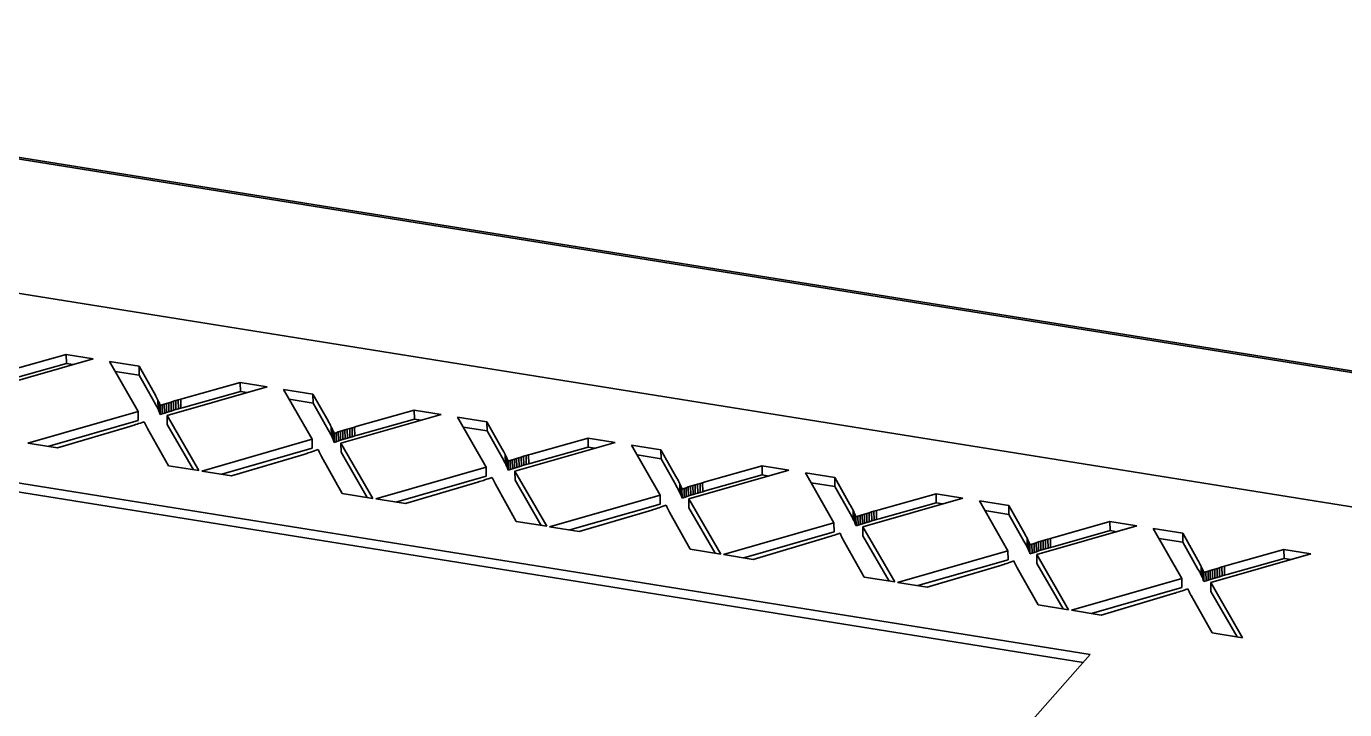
# Model space of a CAD drawing. Extents: x -1051 to 2563, y -231 to 775.
# Drawn here: x -214.69 to -208.12, y 562.49 to 565.9 of the extents above; entities that cross this region are included whole.
import ezdxf

# ---------------------------------------------------------------- set-up
doc = ezdxf.new("R2010")
doc.units = 0

msp = doc.modelspace()

# ---------------------------------------------------------------- linework, layer by layer
at = {"color": 7, "lineweight": 35, "ltscale": 0.353467}
for p, q in [((-218.8079, 565.8987), (-204.8472, 563.662)), ((-218.8077, 565.8898), (-204.8471, 563.653))]:
    msp.add_line(p, q, dxfattribs=at)
at = {"color": 7, "lineweight": 35, "ltscale": 0.282774}
msp.add_line((-217.9652, 565.0844), (-206.7967, 563.2949), dxfattribs=at)
at = {"color": 7, "lineweight": 35, "ltscale": 0.012982}
for p, q in [((-214.3592, 564.2397), (-214.8584, 564.0969)), ((-213.4919, 564.1008), (-213.9911, 563.9579)), ((-212.6247, 563.9619), (-213.1239, 563.819)), ((-211.7575, 563.8229), (-212.2567, 563.6801)), ((-210.8903, 563.684), (-211.3895, 563.5411)), ((-210.023, 563.545), (-210.5223, 563.4021)), ((-209.1558, 563.4061), (-209.6551, 563.2632)), ((-208.2886, 563.2672), (-208.7878, 563.1243))]:
    msp.add_line(p, q, dxfattribs=at)
at = {"color": 7, "lineweight": 35, "ltscale": 0.007383}
for p, q in [((-214.7774, 564.1813), (-214.4931, 564.2612)), ((-213.9102, 564.0424), (-213.6259, 564.1223)), ((-213.9095, 563.9974), (-213.6252, 564.0774)), ((-213.0429, 563.9034), (-212.7587, 563.9833)), ((-213.0422, 563.8585), (-212.758, 563.9385)), ((-210.4413, 563.4866), (-210.157, 563.5665)), ((-208.7061, 563.1638), (-208.4218, 563.2437))]:
    msp.add_line(p, q, dxfattribs=at)
at = {"color": 7, "lineweight": 35, "ltscale": 0.003391}
for p, q in [((-214.4931, 564.2612), (-214.3592, 564.2397)), ((-213.6259, 564.1223), (-213.4919, 564.1008)), ((-208.4225, 563.2886), (-208.2886, 563.2672))]:
    msp.add_line(p, q, dxfattribs=at)
at = {"color": 7, "lineweight": 35, "ltscale": 0.001123}
for p, q in [((-214.4931, 564.2612), (-214.4924, 564.2163)), ((-213.6259, 564.1223), (-213.6252, 564.0774)), ((-213.9353, 564.0353), (-213.9346, 563.9904)), ((-213.9229, 564.0388), (-213.9222, 563.9939)), ((-213.2634, 564.0642), (-213.2627, 564.0193)), ((-214.1348, 563.9774), (-214.1341, 563.9325)), ((-214.0334, 564.0273), (-214.0327, 563.9824)), ((-214.0309, 564.0216), (-214.0302, 563.9767)), ((-214.0254, 564.007), (-214.0247, 563.962)), ((-214.0151, 564.0105), (-214.0144, 563.9656)), ((-214.0045, 564.014), (-214.0038, 563.9691)), ((-213.9936, 564.0176), (-213.9929, 563.9727)), ((-213.9475, 564.0317), (-213.9468, 563.9868)), ((-213.169, 563.8944), (-213.1683, 563.8495)), ((-213.1597, 563.8725), (-213.159, 563.8276)), ((-213.1582, 563.868), (-213.1575, 563.8231)), ((-213.1153, 563.8821), (-213.1146, 563.8372)), ((-213.1039, 563.8857), (-213.1032, 563.8408)), ((-213.0922, 563.8892), (-213.0915, 563.8443)), ((-213.0803, 563.8928), (-213.0796, 563.8478)), ((-213.1239, 563.819), (-213.1232, 563.774)), ((-211.5289, 563.7863), (-211.5282, 563.7414)), ((-212.3049, 563.762), (-212.3042, 563.717)), ((-212.3018, 563.7555), (-212.3011, 563.7106)), ((-212.2989, 563.7494), (-212.2982, 563.7045)), ((-212.2943, 563.7384), (-212.2936, 563.6935)), ((-212.291, 563.7291), (-212.2903, 563.6841)), ((-212.2806, 563.7326), (-212.2799, 563.6877)), ((-212.2567, 563.6801), (-212.256, 563.6351)), ((-211.0242, 563.7054), (-211.0235, 563.6605)), ((-211.4292, 563.6047), (-211.4285, 563.5598)), ((-211.4271, 563.5995), (-211.4264, 563.5546)), ((-211.4252, 563.5946), (-211.4245, 563.5497)), ((-211.4028, 563.5972), (-211.4021, 563.5522)), ((-211.392, 563.6007), (-211.3912, 563.5558)), ((-211.3808, 563.6042), (-211.3801, 563.5593)), ((-211.3694, 563.6078), (-211.3687, 563.5629)), ((-211.3578, 563.6113), (-211.3571, 563.5664)), ((-211.3458, 563.6149), (-211.3451, 563.5699)), ((-211.3336, 563.6184), (-211.3329, 563.5735)), ((-211.3212, 563.6219), (-211.3205, 563.577)), ((-211.5332, 563.5605), (-211.5325, 563.5156)), ((-210.157, 563.5665), (-210.1563, 563.5216)), ((-210.5705, 563.4841), (-210.5698, 563.4391)), ((-210.5645, 563.4715), (-210.5638, 563.4266)), ((-210.562, 563.4658), (-210.5613, 563.4209)), ((-210.5565, 563.4512), (-210.5558, 563.4062)), ((-210.5462, 563.4547), (-210.5455, 563.4098)), ((-210.5356, 563.4583), (-210.5349, 563.4133)), ((-210.4664, 563.4795), (-210.4657, 563.4346)), ((-210.454, 563.483), (-210.4533, 563.4381)), ((-209.7945, 563.5084), (-209.7938, 563.4635)), ((-210.666, 563.4216), (-210.6653, 563.3767)), ((-209.7001, 563.3386), (-209.6994, 563.2937)), ((-209.6908, 563.3167), (-209.6901, 563.2718)), ((-209.6575, 563.3228), (-209.6568, 563.2779)), ((-209.6464, 563.3264), (-209.6457, 563.2814)), ((-209.635, 563.3299), (-209.6343, 563.285)), ((-209.6233, 563.3334), (-209.6226, 563.2885)), ((-209.6114, 563.337), (-209.6107, 563.2921)), ((-209.6551, 563.2632), (-209.6543, 563.2183)), ((-208.836, 563.2062), (-208.8353, 563.1613)), ((-208.83, 563.1936), (-208.8293, 563.1487)), ((-208.8254, 563.1826), (-208.8247, 563.1377)), ((-208.8236, 563.1777), (-208.8229, 563.1328)), ((-208.8221, 563.1733), (-208.8214, 563.1284)), ((-208.7878, 563.1243), (-208.7871, 563.0793))]:
    msp.add_line(p, q, dxfattribs=at)
at = {"color": 7, "lineweight": 35, "ltscale": 0.007382}
for p, q in [((-214.7767, 564.1364), (-214.4924, 564.2163)), ((-212.1757, 563.7645), (-211.8914, 563.8444)), ((-212.175, 563.7195), (-211.8907, 563.7995)), ((-211.3085, 563.6255), (-211.0242, 563.7054)), ((-211.3078, 563.5806), (-211.0235, 563.6605)), ((-210.4406, 563.4417), (-210.1563, 563.5216)), ((-209.574, 563.3476), (-209.2898, 563.4276)), ((-209.5733, 563.3027), (-209.2891, 563.3827)), ((-208.7068, 563.2087), (-208.4225, 563.2886))]:
    msp.add_line(p, q, dxfattribs=at)
at = {"color": 7, "lineweight": 35, "ltscale": 0.000834359}
for p, q in [((-214.4924, 564.2163), (-214.4594, 564.2111)), ((-213.6252, 564.0774), (-213.5922, 564.0721)), ((-211.0235, 563.6605), (-210.9906, 563.6553)), ((-210.1563, 563.5216), (-210.1233, 563.5164))]:
    msp.add_line(p, q, dxfattribs=at)
at = {"color": 7, "lineweight": 35, "ltscale": 0.007176}
for p, q in [((-214.1348, 563.9774), (-214.2773, 564.2266)), ((-210.666, 563.4216), (-210.8084, 563.6708))]:
    msp.add_line(p, q, dxfattribs=at)
at = {"color": 7, "lineweight": 35, "ltscale": 0.003713}
for p, q in [((-214.2773, 564.2266), (-214.1306, 564.2031)), ((-213.41, 564.0877), (-213.2634, 564.0642)), ((-212.5428, 563.9487), (-212.3961, 563.9252)), ((-211.6756, 563.8098), (-211.5289, 563.7863)), ((-210.8084, 563.6708), (-210.6617, 563.6473)), ((-209.9411, 563.5319), (-209.7945, 563.5084)), ((-209.0739, 563.3929), (-208.9273, 563.3694))]:
    msp.add_line(p, q, dxfattribs=at)
at = {"color": 7, "lineweight": 35, "ltscale": 0.003018}
for p, q in [((-214.2491, 564.1774), (-214.1299, 564.1583)), ((-213.3819, 564.0384), (-213.2627, 564.0193)), ((-212.5146, 563.8995), (-212.3954, 563.8804)), ((-211.6474, 563.7605), (-211.5282, 563.7414)), ((-210.7802, 563.6216), (-210.661, 563.6025)), ((-209.913, 563.4826), (-209.7938, 563.4635)), ((-209.0458, 563.3437), (-208.9266, 563.3246))]:
    msp.add_line(p, q, dxfattribs=at)
at = {"color": 7, "lineweight": 35, "ltscale": 0.003825}
for p, q in [((-214.1306, 564.2031), (-214.0555, 564.0698)), ((-213.2634, 564.0642), (-213.1882, 563.9309)), ((-213.2627, 564.0193), (-213.1875, 563.886)), ((-212.3961, 563.9252), (-212.321, 563.7919)), ((-212.3954, 563.8804), (-212.3203, 563.7471)), ((-211.5282, 563.7414), (-211.4531, 563.6081)), ((-210.6617, 563.6473), (-210.5866, 563.514)), ((-209.7945, 563.5084), (-209.7194, 563.3751)), ((-209.7938, 563.4635), (-209.7187, 563.3302)), ((-208.9273, 563.3694), (-208.8521, 563.2361)), ((-208.9266, 563.3246), (-208.8514, 563.1913))]:
    msp.add_line(p, q, dxfattribs=at)
at = {"color": 7, "lineweight": 35, "ltscale": 0.001122}
for p, q in [((-214.1306, 564.2031), (-214.1299, 564.1583)), ((-214.0362, 564.0333), (-214.0355, 563.9885)), ((-214.0287, 564.0163), (-214.028, 563.9714)), ((-214.0269, 564.0114), (-214.0262, 563.9666)), ((-213.9825, 564.0211), (-213.9818, 563.9762)), ((-213.9711, 564.0246), (-213.9704, 563.9797)), ((-213.9594, 564.0281), (-213.9587, 563.9833)), ((-212.7587, 563.9833), (-212.758, 563.9385)), ((-213.9911, 563.9579), (-213.9904, 563.913)), ((-212.3961, 563.9252), (-212.3954, 563.8804)), ((-213.2676, 563.8384), (-213.2669, 563.7936)), ((-213.1721, 563.9009), (-213.1714, 563.856)), ((-213.1661, 563.8883), (-213.1654, 563.8434)), ((-213.1637, 563.8826), (-213.1629, 563.8378)), ((-213.1615, 563.8773), (-213.1608, 563.8325)), ((-213.1479, 563.8715), (-213.1472, 563.8267)), ((-213.1373, 563.8751), (-213.1366, 563.8302)), ((-213.1264, 563.8786), (-213.1257, 563.8337)), ((-213.0681, 563.8963), (-213.0674, 563.8514)), ((-213.0556, 563.8998), (-213.0549, 563.855)), ((-211.8914, 563.8444), (-211.8907, 563.7995)), ((-212.2964, 563.7437), (-212.2957, 563.6988)), ((-212.2925, 563.7335), (-212.2917, 563.6887)), ((-212.2701, 563.7361), (-212.2693, 563.6912)), ((-212.2592, 563.7396), (-212.2585, 563.6948)), ((-212.248, 563.7432), (-212.2473, 563.6983)), ((-212.2366, 563.7467), (-212.2359, 563.7018)), ((-212.225, 563.7502), (-212.2243, 563.7054)), ((-212.2131, 563.7538), (-212.2124, 563.7089)), ((-212.2009, 563.7573), (-212.2002, 563.7125)), ((-212.1884, 563.7609), (-212.1877, 563.716)), ((-212.4004, 563.6995), (-212.3997, 563.6546)), ((-210.6617, 563.6473), (-210.661, 563.6025)), ((-211.4345, 563.6165), (-211.4338, 563.5717)), ((-211.4317, 563.6104), (-211.431, 563.5656)), ((-211.4238, 563.5901), (-211.4231, 563.5452)), ((-211.4134, 563.5936), (-211.4127, 563.5488)), ((-211.3895, 563.5411), (-211.3888, 563.4962)), ((-210.5673, 563.4775), (-210.5666, 563.4327)), ((-210.5598, 563.4605), (-210.5591, 563.4156)), ((-210.558, 563.4556), (-210.5573, 563.4108)), ((-210.5247, 563.4617), (-210.524, 563.4169)), ((-210.5136, 563.4653), (-210.5129, 563.4204)), ((-210.5022, 563.4688), (-210.5015, 563.424)), ((-210.4905, 563.4724), (-210.4898, 563.4275)), ((-210.4786, 563.4759), (-210.4779, 563.431)), ((-210.5223, 563.4021), (-210.5216, 563.3572)), ((-209.2898, 563.4276), (-209.2891, 563.3827)), ((-209.7033, 563.3451), (-209.7026, 563.3002)), ((-209.6973, 563.3325), (-209.6965, 563.2877)), ((-209.6948, 563.3268), (-209.6941, 563.282)), ((-209.6926, 563.3215), (-209.6919, 563.2767)), ((-209.6893, 563.3122), (-209.6886, 563.2673)), ((-209.679, 563.3157), (-209.6783, 563.2709)), ((-209.6684, 563.3193), (-209.6677, 563.2744)), ((-209.5992, 563.3405), (-209.5985, 563.2957)), ((-209.5868, 563.3441), (-209.5861, 563.2992)), ((-208.9273, 563.3694), (-208.9266, 563.3246)), ((-209.7987, 563.2827), (-209.798, 563.2378)), ((-208.4225, 563.2886), (-208.4218, 563.2437)), ((-208.8329, 563.1996), (-208.8322, 563.1548)), ((-208.8275, 563.1879), (-208.8268, 563.143)), ((-208.8011, 563.1803), (-208.8004, 563.1354)), ((-208.7903, 563.1838), (-208.7896, 563.139)), ((-208.7791, 563.1874), (-208.7784, 563.1425)), ((-208.7678, 563.1909), (-208.7671, 563.1461)), ((-208.7561, 563.1945), (-208.7554, 563.1496)), ((-208.7442, 563.198), (-208.7435, 563.1531)), ((-208.732, 563.2015), (-208.7313, 563.1567)), ((-208.7195, 563.2051), (-208.7188, 563.1602)), ((-208.9315, 563.1437), (-208.9308, 563.0988)), ((-208.8118, 563.1768), (-208.8111, 563.1319))]:
    msp.add_line(p, q, dxfattribs=at)
at = {"color": 7, "lineweight": 35, "ltscale": 0.003827}
for p, q in [((-214.1299, 564.1583), (-214.0548, 564.0249)), ((-211.5289, 563.7863), (-211.4538, 563.653)), ((-210.661, 563.6025), (-210.5859, 563.4691))]:
    msp.add_line(p, q, dxfattribs=at)
at = {"color": 7, "lineweight": 35, "ltscale": 0.000232611}
for p, q in [((-214.0555, 564.0698), (-214.0509, 564.0617)), ((-209.7194, 563.3751), (-209.7148, 563.367)), ((-209.7187, 563.3302), (-209.7141, 563.3221)), ((-208.8521, 563.2361), (-208.8476, 563.228)), ((-208.8514, 563.1913), (-208.8469, 563.1832))]:
    msp.add_line(p, q, dxfattribs=at)
at = {"color": 7, "lineweight": 35, "ltscale": 0.000218836}
for p, q in [((-214.0509, 564.0617), (-214.0468, 564.054)), ((-209.7148, 563.367), (-209.7106, 563.3593)), ((-209.7141, 563.3221), (-209.7099, 563.3144)), ((-208.8476, 563.228), (-208.8434, 563.2203))]:
    msp.add_line(p, q, dxfattribs=at)
at = {"color": 7, "lineweight": 35, "ltscale": 0.000205814}
msp.add_line((-214.0468, 564.054), (-214.0429, 564.0468), dxfattribs=at)
at = {"color": 7, "lineweight": 35, "ltscale": 0.000193463}
for p, q in [((-214.0429, 564.0468), (-214.0394, 564.0399)), ((-214.0422, 564.0018), (-214.0387, 563.9949)), ((-213.1757, 563.9078), (-213.1721, 563.9009)), ((-213.175, 563.8629), (-213.1714, 563.856)), ((-212.3084, 563.7689), (-212.3049, 563.762)), ((-212.3077, 563.7239), (-212.3042, 563.717)), ((-211.4412, 563.6299), (-211.4377, 563.623)), ((-211.4405, 563.585), (-211.437, 563.5781)), ((-209.7061, 563.3071), (-209.7026, 563.3002))]:
    msp.add_line(p, q, dxfattribs=at)
at = {"color": 7, "lineweight": 35, "ltscale": 0.000181528}
for p, q in [((-214.0394, 564.0399), (-214.0362, 564.0333)), ((-213.1714, 563.856), (-213.1683, 563.8495)), ((-209.7026, 563.3002), (-209.6994, 563.2937))]:
    msp.add_line(p, q, dxfattribs=at)
at = {"color": 7, "lineweight": 35, "ltscale": 0.000317383}
for p, q in [((-213.9475, 564.0317), (-213.9353, 564.0353)), ((-213.9468, 563.9868), (-213.9346, 563.9904)), ((-212.2131, 563.7538), (-212.2009, 563.7573)), ((-212.2124, 563.7089), (-212.2002, 563.7125)), ((-211.3458, 563.6149), (-211.3336, 563.6184)), ((-208.7435, 563.1531), (-208.7313, 563.1567))]:
    msp.add_line(p, q, dxfattribs=at)
at = {"color": 7, "lineweight": 35, "ltscale": 0.000323616}
for p, q in [((-213.9353, 564.0353), (-213.9229, 564.0388)), ((-213.9346, 563.9904), (-213.9222, 563.9939)), ((-213.0674, 563.8514), (-213.0549, 563.855)), ((-212.2009, 563.7573), (-212.1884, 563.7609)), ((-212.2002, 563.7125), (-212.1877, 563.716)), ((-211.3336, 563.6184), (-211.3212, 563.6219)), ((-211.3329, 563.5735), (-211.3205, 563.577)), ((-210.4664, 563.4795), (-210.454, 563.483)), ((-210.4657, 563.4346), (-210.4533, 563.4381)), ((-209.5992, 563.3405), (-209.5868, 563.3441)), ((-209.5985, 563.2957), (-209.5861, 563.2992)), ((-208.732, 563.2015), (-208.7195, 563.2051))]:
    msp.add_line(p, q, dxfattribs=at)
at = {"color": 7, "lineweight": 35, "ltscale": 0.000329858}
for p, q in [((-213.9229, 564.0388), (-213.9102, 564.0424)), ((-213.9222, 563.9939), (-213.9095, 563.9974)), ((-213.0556, 563.8998), (-213.0429, 563.9034)), ((-212.1877, 563.716), (-212.175, 563.7195)), ((-211.3212, 563.6219), (-211.3085, 563.6255)), ((-210.454, 563.483), (-210.4413, 563.4866))]:
    msp.add_line(p, q, dxfattribs=at)
at = {"color": 7, "lineweight": 35, "ltscale": 0.007177}
for p, q in [((-213.2676, 563.8384), (-213.41, 564.0877)), ((-212.4004, 563.6995), (-212.5428, 563.9487)), ((-211.5332, 563.5605), (-211.6756, 563.8098)), ((-209.7987, 563.2827), (-209.9411, 563.5319)), ((-208.9315, 563.1437), (-209.0739, 563.3929))]:
    msp.add_line(p, q, dxfattribs=at)
at = {"color": 7, "lineweight": 35, "ltscale": 0.014319}
for p, q in [((-214.6853, 563.8192), (-214.1348, 563.9774)), ((-212.0836, 563.4023), (-211.5332, 563.5605)), ((-211.2164, 563.2634), (-210.666, 563.4216)), ((-210.3492, 563.1244), (-209.7987, 563.2827))]:
    msp.add_line(p, q, dxfattribs=at)
at = {"color": 7, "lineweight": 35, "ltscale": 0.000231094}
for p, q in [((-214.0548, 564.0249), (-214.0502, 564.0168)), ((-210.5859, 563.4691), (-210.5813, 563.4611))]:
    msp.add_line(p, q, dxfattribs=at)
at = {"color": 7, "lineweight": 35, "ltscale": 0.000219018}
for p, q in [((-214.0502, 564.0168), (-214.046, 564.0092)), ((-213.1837, 563.9228), (-213.1795, 563.9151)), ((-213.183, 563.8779), (-213.1788, 563.8702)), ((-211.4486, 563.6), (-211.4444, 563.5923)), ((-210.582, 563.5059), (-210.5779, 563.4982)), ((-210.5813, 563.4611), (-210.5771, 563.4534))]:
    msp.add_line(p, q, dxfattribs=at)
at = {"color": 7, "lineweight": 35, "ltscale": 0.000206983}
for p, q in [((-214.046, 564.0092), (-214.0422, 564.0018)), ((-213.1795, 563.9151), (-213.1757, 563.9078)), ((-208.8434, 563.2203), (-208.8396, 563.213))]:
    msp.add_line(p, q, dxfattribs=at)
at = {"color": 7, "lineweight": 35, "ltscale": 0.000180157}
for p, q in [((-214.0387, 563.9949), (-214.0355, 563.9885)), ((-213.1721, 563.9009), (-213.169, 563.8944)), ((-212.3049, 563.762), (-212.3018, 563.7555)), ((-212.3042, 563.717), (-212.3011, 563.7106)), ((-211.4377, 563.623), (-211.4345, 563.6165)), ((-211.437, 563.5781), (-211.4338, 563.5717)), ((-210.5698, 563.4391), (-210.5666, 563.4327)), ((-209.7033, 563.3451), (-209.7001, 563.3386)), ((-208.8353, 563.1613), (-208.8322, 563.1548))]:
    msp.add_line(p, q, dxfattribs=at)
at = {"color": 7, "lineweight": 35, "ltscale": 0.000166896}
for p, q in [((-214.0362, 564.0333), (-214.0334, 564.0273)), ((-213.1683, 563.8495), (-213.1654, 563.8434)), ((-210.5673, 563.4775), (-210.5645, 563.4715)), ((-209.6994, 563.2937), (-209.6965, 563.2877)), ((-208.8329, 563.1996), (-208.83, 563.1936))]:
    msp.add_line(p, q, dxfattribs=at)
at = {"color": 7, "lineweight": 35, "ltscale": 0.000168278}
for p, q in [((-214.0355, 563.9885), (-214.0327, 563.9824)), ((-213.169, 563.8944), (-213.1661, 563.8883)), ((-212.3018, 563.7555), (-212.2989, 563.7494)), ((-212.3011, 563.7106), (-212.2982, 563.7045)), ((-211.4345, 563.6165), (-211.4317, 563.6104)), ((-211.4338, 563.5717), (-211.431, 563.5656)), ((-209.7001, 563.3386), (-209.6973, 563.3325))]:
    msp.add_line(p, q, dxfattribs=at)
at = {"color": 7, "lineweight": 35, "ltscale": 0.000154779}
msp.add_line((-214.0334, 564.0273), (-214.0309, 564.0216), dxfattribs=at)
at = {"color": 7, "lineweight": 35, "ltscale": 0.000154932}
for p, q in [((-214.0327, 563.9824), (-214.0302, 563.9767)), ((-213.1661, 563.8883), (-213.1637, 563.8826)), ((-213.1654, 563.8434), (-213.1629, 563.8378)), ((-209.6973, 563.3325), (-209.6948, 563.3268)), ((-209.6965, 563.2877), (-209.6941, 563.282)), ((-208.8293, 563.1487), (-208.8268, 563.143))]:
    msp.add_line(p, q, dxfattribs=at)
at = {"color": 7, "lineweight": 35, "ltscale": 0.000143378}
for p, q in [((-214.0309, 564.0216), (-214.0287, 564.0163)), ((-209.6941, 563.282), (-209.6919, 563.2767)), ((-208.8268, 563.143), (-208.8247, 563.1377))]:
    msp.add_line(p, q, dxfattribs=at)
at = {"color": 7, "lineweight": 35, "ltscale": 0.000141821}
for p, q in [((-214.0302, 563.9767), (-214.028, 563.9714)), ((-212.2964, 563.7437), (-212.2943, 563.7384)), ((-210.5613, 563.4209), (-210.5591, 563.4156))]:
    msp.add_line(p, q, dxfattribs=at)
at = {"color": 7, "lineweight": 35, "ltscale": 0.000130105}
for p, q in [((-214.0287, 564.0163), (-214.0269, 564.0114)), ((-209.6919, 563.2767), (-209.6901, 563.2718)), ((-208.8254, 563.1826), (-208.8236, 563.1777)), ((-208.8247, 563.1377), (-208.8229, 563.1328))]:
    msp.add_line(p, q, dxfattribs=at)
at = {"color": 7, "lineweight": 35, "ltscale": 0.000130238}
for p, q in [((-214.028, 563.9714), (-214.0262, 563.9666)), ((-213.1608, 563.8325), (-213.159, 563.8276)), ((-212.2943, 563.7384), (-212.2925, 563.7335)), ((-210.5598, 563.4605), (-210.558, 563.4556)), ((-210.5591, 563.4156), (-210.5573, 563.4108))]:
    msp.add_line(p, q, dxfattribs=at)
at = {"color": 7, "lineweight": 35, "ltscale": 0.000117374}
for p, q in [((-214.0269, 564.0114), (-214.0254, 564.007)), ((-213.1597, 563.8725), (-213.1582, 563.868)), ((-213.159, 563.8276), (-213.1575, 563.8231)), ((-212.2925, 563.7335), (-212.291, 563.7291)), ((-208.8236, 563.1777), (-208.8221, 563.1733)), ((-208.8229, 563.1328), (-208.8214, 563.1284))]:
    msp.add_line(p, q, dxfattribs=at)
at = {"color": 7, "lineweight": 35, "ltscale": 0.000273359}
for p, q in [((-214.0254, 564.007), (-214.0151, 564.0105)), ((-213.1575, 563.8231), (-213.1472, 563.8267)), ((-212.291, 563.7291), (-212.2806, 563.7326)), ((-212.2903, 563.6841), (-212.2799, 563.6877)), ((-211.4238, 563.5901), (-211.4134, 563.5936)), ((-211.4231, 563.5452), (-211.4127, 563.5488)), ((-210.5565, 563.4512), (-210.5462, 563.4547)), ((-210.5558, 563.4062), (-210.5455, 563.4098)), ((-209.6893, 563.3122), (-209.679, 563.3157)), ((-209.6886, 563.2673), (-209.6783, 563.2709))]:
    msp.add_line(p, q, dxfattribs=at)
at = {"color": 7, "lineweight": 35, "ltscale": 0.000279503}
for p, q in [((-214.0151, 564.0105), (-214.0045, 564.014)), ((-214.0144, 563.9656), (-214.0038, 563.9691)), ((-213.1479, 563.8715), (-213.1373, 563.8751)), ((-212.2799, 563.6877), (-212.2693, 563.6912)), ((-211.4134, 563.5936), (-211.4028, 563.5972)), ((-210.5462, 563.4547), (-210.5356, 563.4583))]:
    msp.add_line(p, q, dxfattribs=at)
at = {"color": 7, "lineweight": 35, "ltscale": 0.000285661}
for p, q in [((-214.0045, 564.014), (-213.9936, 564.0176)), ((-214.0038, 563.9691), (-213.9929, 563.9727)), ((-213.1373, 563.8751), (-213.1264, 563.8786)), ((-213.1366, 563.8302), (-213.1257, 563.8337)), ((-212.2693, 563.6912), (-212.2585, 563.6948)), ((-211.4028, 563.5972), (-211.392, 563.6007)), ((-210.5349, 563.4133), (-210.524, 563.4169)), ((-209.6684, 563.3193), (-209.6575, 563.3228)), ((-208.8011, 563.1803), (-208.7903, 563.1838)), ((-208.8004, 563.1354), (-208.7896, 563.139))]:
    msp.add_line(p, q, dxfattribs=at)
at = {"color": 7, "lineweight": 35, "ltscale": 0.000291739}
for p, q in [((-213.9936, 564.0176), (-213.9825, 564.0211)), ((-213.1257, 563.8337), (-213.1146, 563.8372))]:
    msp.add_line(p, q, dxfattribs=at)
at = {"color": 7, "lineweight": 35, "ltscale": 0.000292198}
for p, q in [((-213.9929, 563.9727), (-213.9818, 563.9762)), ((-213.1264, 563.8786), (-213.1153, 563.8821)), ((-212.2585, 563.6948), (-212.2473, 563.6983)), ((-211.392, 563.6007), (-211.3808, 563.6042)), ((-210.524, 563.4169), (-210.5129, 563.4204)), ((-209.6575, 563.3228), (-209.6464, 563.3264)), ((-209.6568, 563.2779), (-209.6457, 563.2814)), ((-208.7903, 563.1838), (-208.7791, 563.1874)), ((-208.7896, 563.139), (-208.7784, 563.1425))]:
    msp.add_line(p, q, dxfattribs=at)
at = {"color": 7, "lineweight": 35, "ltscale": 0.000298385}
for p, q in [((-213.9825, 564.0211), (-213.9711, 564.0246)), ((-213.9818, 563.9762), (-213.9704, 563.9797)), ((-213.1153, 563.8821), (-213.1039, 563.8857)), ((-213.1146, 563.8372), (-213.1032, 563.8408)), ((-212.2473, 563.6983), (-212.2359, 563.7018)), ((-211.3808, 563.6042), (-211.3694, 563.6078)), ((-211.3801, 563.5593), (-211.3687, 563.5629)), ((-210.5136, 563.4653), (-210.5022, 563.4688))]:
    msp.add_line(p, q, dxfattribs=at)
at = {"color": 7, "lineweight": 35, "ltscale": 0.000304584}
for p, q in [((-213.9711, 564.0246), (-213.9594, 564.0281)), ((-213.9704, 563.9797), (-213.9587, 563.9833)), ((-213.1039, 563.8857), (-213.0922, 563.8892)), ((-212.2366, 563.7467), (-212.225, 563.7502)), ((-212.2359, 563.7018), (-212.2243, 563.7054)), ((-211.3694, 563.6078), (-211.3578, 563.6113)), ((-211.3687, 563.5629), (-211.3571, 563.5664)), ((-210.5022, 563.4688), (-210.4905, 563.4724)), ((-210.5015, 563.424), (-210.4898, 563.4275)), ((-209.635, 563.3299), (-209.6233, 563.3334)), ((-209.6343, 563.285), (-209.6226, 563.2885)), ((-208.7678, 563.1909), (-208.7561, 563.1945)), ((-208.7671, 563.1461), (-208.7554, 563.1496))]:
    msp.add_line(p, q, dxfattribs=at)
at = {"color": 7, "lineweight": 35, "ltscale": 0.000311233}
msp.add_line((-213.9594, 564.0281), (-213.9475, 564.0317), dxfattribs=at)
at = {"color": 7, "lineweight": 35, "ltscale": 0.000310795}
for p, q in [((-213.9587, 563.9833), (-213.9468, 563.9868)), ((-213.0922, 563.8892), (-213.0803, 563.8928)), ((-213.0915, 563.8443), (-213.0796, 563.8478)), ((-212.225, 563.7502), (-212.2131, 563.7538)), ((-212.2243, 563.7054), (-212.2124, 563.7089)), ((-211.3578, 563.6113), (-211.3458, 563.6149))]:
    msp.add_line(p, q, dxfattribs=at)
at = {"color": 7, "lineweight": 35, "ltscale": 0.003392}
for p, q in [((-212.7587, 563.9833), (-212.6247, 563.9619)), ((-211.8914, 563.8444), (-211.7575, 563.8229)), ((-211.0242, 563.7054), (-210.8903, 563.684)), ((-210.157, 563.5665), (-210.023, 563.545)), ((-209.2898, 563.4276), (-209.1558, 563.4061))]:
    msp.add_line(p, q, dxfattribs=at)
at = {"color": 7, "lineweight": 35, "ltscale": 0.188516}
msp.add_line((-216.8347, 563.9575), (-209.3891, 562.7645), dxfattribs=at)
at = {"color": 7, "lineweight": 35, "ltscale": 0.187622}
msp.add_line((-216.834, 563.9125), (-209.4237, 562.7252), dxfattribs=at)
at = {"color": 7, "lineweight": 35, "ltscale": 0.011717}
for p, q in [((-214.5846, 563.803), (-214.1341, 563.9325)), ((-213.7173, 563.6641), (-213.2669, 563.7936)), ((-212.8501, 563.5251), (-212.3997, 563.6546)), ((-211.1157, 563.2472), (-210.6653, 563.3767)), ((-210.2484, 563.1083), (-209.798, 563.2378)), ((-209.3812, 562.9693), (-208.9308, 563.0988))]:
    msp.add_line(p, q, dxfattribs=at)
at = {"color": 7, "lineweight": 35, "ltscale": 0.000116787}
for p, q in [((-214.1719, 563.9038), (-214.1763, 563.9024)), ((-213.3047, 563.7649), (-213.3091, 563.7635)), ((-209.8358, 563.2091), (-209.8402, 563.2077)), ((-208.9685, 563.0701), (-208.973, 563.0687))]:
    msp.add_line(p, q, dxfattribs=at)
at = {"color": 7, "lineweight": 35, "ltscale": 0.000132716}
for p, q in [((-214.1668, 563.9054), (-214.1719, 563.9038)), ((-212.4324, 563.6275), (-212.4374, 563.6259)), ((-210.6979, 563.3496), (-210.703, 563.348)), ((-209.8307, 563.2107), (-209.8358, 563.2091)), ((-208.9635, 563.0717), (-208.9685, 563.0701))]:
    msp.add_line(p, q, dxfattribs=at)
at = {"color": 7, "lineweight": 35, "ltscale": 0.000149107}
for p, q in [((-214.1611, 563.9072), (-214.1668, 563.9054)), ((-213.2939, 563.7683), (-213.2996, 563.7665)), ((-212.4267, 563.6293), (-212.4324, 563.6275)), ((-211.5594, 563.4904), (-211.5651, 563.4886)), ((-210.6922, 563.3514), (-210.6979, 563.3496)), ((-209.825, 563.2125), (-209.8307, 563.2107)), ((-208.9578, 563.0735), (-208.9635, 563.0717))]:
    msp.add_line(p, q, dxfattribs=at)
at = {"color": 7, "lineweight": 35, "ltscale": 0.000165507}
for p, q in [((-214.1548, 563.9093), (-214.1611, 563.9072)), ((-209.8187, 563.2146), (-209.825, 563.2125)), ((-208.9515, 563.0756), (-208.9578, 563.0735))]:
    msp.add_line(p, q, dxfattribs=at)
at = {"color": 7, "lineweight": 35, "ltscale": 0.000181551}
for p, q in [((-214.148, 563.9116), (-214.1548, 563.9093)), ((-211.5463, 563.4948), (-211.5532, 563.4924)), ((-210.6791, 563.3558), (-210.686, 563.3535))]:
    msp.add_line(p, q, dxfattribs=at)
at = {"color": 7, "lineweight": 35, "ltscale": 0.000196995}
for p, q in [((-214.1405, 563.9141), (-214.148, 563.9116)), ((-210.6716, 563.3583), (-210.6791, 563.3558))]:
    msp.add_line(p, q, dxfattribs=at)
at = {"color": 7, "lineweight": 35, "ltscale": 0.000214016}
msp.add_line((-214.1324, 563.9169), (-214.1405, 563.9141), dxfattribs=at)
at = {"color": 7, "lineweight": 35, "ltscale": 0.000229442}
for p, q in [((-214.1237, 563.9198), (-214.1324, 563.9169)), ((-211.522, 563.5029), (-211.5307, 563.5)), ((-209.7876, 563.225), (-209.7963, 563.2221))]:
    msp.add_line(p, q, dxfattribs=at)
at = {"color": 7, "lineweight": 35, "ltscale": 0.000245852}
for p, q in [((-214.1144, 563.923), (-214.1237, 563.9198)), ((-213.2472, 563.7841), (-213.2565, 563.7809)), ((-210.6455, 563.3672), (-210.6548, 563.364)), ((-208.911, 563.0893), (-208.9203, 563.0861))]:
    msp.add_line(p, q, dxfattribs=at)
at = {"color": 7, "lineweight": 35, "ltscale": 0.000262266}
for p, q in [((-214.1045, 563.9264), (-214.1144, 563.923)), ((-213.2372, 563.7875), (-213.2472, 563.7841)), ((-212.37, 563.6485), (-212.3799, 563.6451))]:
    msp.add_line(p, q, dxfattribs=at)
at = {"color": 7, "lineweight": 35, "ltscale": 9.94781e-05}
for p, q in [((-214.1029, 563.9227), (-214.1045, 563.9264)), ((-213.2357, 563.7838), (-213.2372, 563.7875)), ((-212.3685, 563.6448), (-212.37, 563.6485)), ((-210.634, 563.3669), (-210.6356, 563.3706)), ((-209.7668, 563.228), (-209.7684, 563.2317)), ((-208.8996, 563.0891), (-208.9011, 563.0927))]:
    msp.add_line(p, q, dxfattribs=at)
at = {"color": 7, "lineweight": 35, "ltscale": 9.66768e-05}
msp.add_line((-214.1013, 563.9192), (-214.1029, 563.9227), dxfattribs=at)
at = {"color": 7, "lineweight": 35, "ltscale": 9.69864e-05}
for p, q in [((-214.0998, 563.9156), (-214.1013, 563.9192)), ((-213.2325, 563.7767), (-213.2341, 563.7802)), ((-211.4981, 563.4988), (-211.4997, 563.5023)), ((-210.6324, 563.3634), (-210.634, 563.3669)), ((-209.7636, 563.2209), (-209.7652, 563.2244)), ((-208.8964, 563.0819), (-208.898, 563.0854))]:
    msp.add_line(p, q, dxfattribs=at)
at = {"color": 7, "lineweight": 35, "ltscale": 9.7143e-05}
msp.add_line((-214.0982, 563.9121), (-214.0998, 563.9156), dxfattribs=at)
at = {"color": 7, "lineweight": 35, "ltscale": 9.43712e-05}
for p, q in [((-214.0966, 563.9087), (-214.0982, 563.9121)), ((-212.3621, 563.6308), (-212.3637, 563.6342))]:
    msp.add_line(p, q, dxfattribs=at)
at = {"color": 7, "lineweight": 35, "ltscale": 9.46975e-05}
for p, q in [((-214.0949, 563.9053), (-214.0966, 563.9087)), ((-212.3605, 563.6274), (-212.3621, 563.6308)), ((-211.4933, 563.4884), (-211.4949, 563.4918))]:
    msp.add_line(p, q, dxfattribs=at)
at = {"color": 7, "lineweight": 35, "ltscale": 9.3323e-05}
for p, q in [((-214.0933, 563.9019), (-214.0949, 563.9053)), ((-213.2261, 563.763), (-213.2277, 563.7664)), ((-212.3588, 563.624), (-212.3605, 563.6274)), ((-208.8916, 563.0716), (-208.8932, 563.075)), ((-208.89, 563.0682), (-208.8916, 563.0716))]:
    msp.add_line(p, q, dxfattribs=at)
at = {"color": 7, "lineweight": 35, "ltscale": 0.000118823}
msp.add_line((-214.0262, 563.9666), (-214.0247, 563.962), dxfattribs=at)
at = {"color": 7, "lineweight": 35, "ltscale": 0.000272998}
for p, q in [((-214.0247, 563.962), (-214.0144, 563.9656)), ((-208.8214, 563.1284), (-208.8111, 563.1319))]:
    msp.add_line(p, q, dxfattribs=at)
at = {"color": 7, "lineweight": 35, "ltscale": 0.007953}
for p, q in [((-213.9911, 563.9579), (-213.832, 563.6824)), ((-211.3895, 563.5411), (-211.2304, 563.2656)), ((-210.5223, 563.4021), (-210.3631, 563.1266))]:
    msp.add_line(p, q, dxfattribs=at)
at = {"color": 7, "lineweight": 35, "ltscale": 0.006529}
for p, q in [((-213.9904, 563.913), (-213.8598, 563.6869)), ((-212.256, 563.6351), (-212.1254, 563.409)), ((-210.5216, 563.3572), (-210.3909, 563.1311)), ((-209.6543, 563.2183), (-209.5237, 562.9921)), ((-208.7871, 563.0793), (-208.6565, 562.8532))]:
    msp.add_line(p, q, dxfattribs=at)
at = {"color": 7, "lineweight": 35, "ltscale": 0.000232425}
for p, q in [((-213.1882, 563.9309), (-213.1837, 563.9228)), ((-213.1875, 563.886), (-213.183, 563.8779)), ((-212.321, 563.7919), (-212.3165, 563.7838)), ((-211.4531, 563.6081), (-211.4486, 563.6)), ((-210.5866, 563.514), (-210.582, 563.5059))]:
    msp.add_line(p, q, dxfattribs=at)
at = {"color": 7, "lineweight": 35, "ltscale": 0.0008346}
for p, q in [((-212.758, 563.9385), (-212.725, 563.9332)), ((-211.8907, 563.7995), (-211.8578, 563.7942)), ((-209.2891, 563.3827), (-209.2561, 563.3774)), ((-208.4218, 563.2437), (-208.3889, 563.2384))]:
    msp.add_line(p, q, dxfattribs=at)
at = {"color": 7, "lineweight": 35, "ltscale": 0.009414}
for p, q in [((-214.1763, 563.9024), (-214.5374, 563.7954)), ((-213.3091, 563.7635), (-213.6701, 563.6565)), ((-211.5747, 563.4856), (-211.9357, 563.3786)), ((-210.7074, 563.3466), (-211.0685, 563.2396)), ((-209.8402, 563.2077), (-210.2012, 563.1007))]:
    msp.add_line(p, q, dxfattribs=at)
at = {"color": 7, "lineweight": 35, "ltscale": 9.24669e-05}
for p, q in [((-214.0916, 563.8986), (-214.0933, 563.9019)), ((-211.4883, 563.4785), (-211.49, 563.4818))]:
    msp.add_line(p, q, dxfattribs=at)
at = {"color": 7, "lineweight": 35, "ltscale": 9.07609e-05}
msp.add_line((-214.09, 563.8954), (-214.0916, 563.8986), dxfattribs=at)
at = {"color": 7, "lineweight": 35, "ltscale": 8.99371e-05}
msp.add_line((-214.0883, 563.8922), (-214.09, 563.8954), dxfattribs=at)
at = {"color": 7, "lineweight": 35, "ltscale": 0.005312}
for p, q in [((-213.9844, 563.7068), (-214.0883, 563.8922)), ((-213.1172, 563.5679), (-213.221, 563.7532)), ((-211.3827, 563.29), (-211.4866, 563.4753)), ((-210.5155, 563.1511), (-210.6194, 563.3364)), ((-209.6483, 563.0121), (-209.7522, 563.1974))]:
    msp.add_line(p, q, dxfattribs=at)
at = {"color": 7, "lineweight": 35, "ltscale": 0.014318}
for p, q in [((-213.8181, 563.6802), (-213.2676, 563.8384)), ((-212.9508, 563.5413), (-212.4004, 563.6995)), ((-209.4819, 562.9855), (-208.9315, 563.1437))]:
    msp.add_line(p, q, dxfattribs=at)
at = {"color": 7, "lineweight": 35, "ltscale": 0.000205635}
for p, q in [((-213.1788, 563.8702), (-213.175, 563.8629)), ((-209.7099, 563.3144), (-209.7061, 563.3071)), ((-208.8427, 563.1754), (-208.8389, 563.1682))]:
    msp.add_line(p, q, dxfattribs=at)
at = {"color": 7, "lineweight": 35, "ltscale": 0.000143234}
for p, q in [((-213.1637, 563.8826), (-213.1615, 563.8773)), ((-213.1629, 563.8378), (-213.1608, 563.8325)), ((-210.562, 563.4658), (-210.5598, 563.4605)), ((-209.6948, 563.3268), (-209.6926, 563.3215))]:
    msp.add_line(p, q, dxfattribs=at)
at = {"color": 7, "lineweight": 35, "ltscale": 0.000128809}
for p, q in [((-213.1615, 563.8773), (-213.1597, 563.8725)), ((-209.6926, 563.3215), (-209.6908, 563.3167))]:
    msp.add_line(p, q, dxfattribs=at)
at = {"color": 7, "lineweight": 35, "ltscale": 0.000272507}
for p, q in [((-213.1582, 563.868), (-213.1479, 563.8715)), ((-208.8221, 563.1733), (-208.8118, 563.1768))]:
    msp.add_line(p, q, dxfattribs=at)
at = {"color": 7, "lineweight": 35, "ltscale": 0.000304949}
msp.add_line((-213.1032, 563.8408), (-213.0915, 563.8443), dxfattribs=at)
at = {"color": 7, "lineweight": 35, "ltscale": 0.000317749}
msp.add_line((-213.0803, 563.8928), (-213.0681, 563.8963), dxfattribs=at)
at = {"color": 7, "lineweight": 35, "ltscale": 0.000317812}
msp.add_line((-213.0796, 563.8478), (-213.0674, 563.8514), dxfattribs=at)
at = {"color": 7, "lineweight": 35, "ltscale": 0.000323249}
for p, q in [((-213.0681, 563.8963), (-213.0556, 563.8998)), ((-208.7313, 563.1567), (-208.7188, 563.1602))]:
    msp.add_line(p, q, dxfattribs=at)
at = {"color": 7, "lineweight": 35, "ltscale": 0.000329491}
msp.add_line((-213.0549, 563.855), (-213.0422, 563.8585), dxfattribs=at)
at = {"color": 7, "lineweight": 35, "ltscale": 0.003746}
for p, q in [((-214.5374, 563.7954), (-214.6853, 563.8192)), ((-211.0685, 563.2396), (-211.2164, 563.2634))]:
    msp.add_line(p, q, dxfattribs=at)
at = {"color": 7, "lineweight": 35, "ltscale": 0.000181432}
for p, q in [((-213.2807, 563.7726), (-213.2876, 563.7704)), ((-212.4135, 563.6337), (-212.4204, 563.6314))]:
    msp.add_line(p, q, dxfattribs=at)
at = {"color": 7, "lineweight": 35, "ltscale": 0.000197112}
msp.add_line((-213.2733, 563.7751), (-213.2807, 563.7726), dxfattribs=at)
at = {"color": 7, "lineweight": 35, "ltscale": 0.000213882}
for p, q in [((-213.2652, 563.7779), (-213.2733, 563.7751)), ((-211.5307, 563.5), (-211.5388, 563.4973)), ((-210.6635, 563.361), (-210.6716, 563.3583))]:
    msp.add_line(p, q, dxfattribs=at)
at = {"color": 7, "lineweight": 35, "ltscale": 0.000229573}
msp.add_line((-213.2565, 563.7809), (-213.2652, 563.7779), dxfattribs=at)
at = {"color": 7, "lineweight": 35, "ltscale": 9.80756e-05}
for p, q in [((-213.2341, 563.7802), (-213.2357, 563.7838)), ((-211.5013, 563.5059), (-211.5028, 563.5095))]:
    msp.add_line(p, q, dxfattribs=at)
at = {"color": 7, "lineweight": 35, "ltscale": 9.5755e-05}
for p, q in [((-213.2309, 563.7732), (-213.2325, 563.7767)), ((-213.2293, 563.7697), (-213.2309, 563.7732)), ((-211.4965, 563.4953), (-211.4981, 563.4988)), ((-211.4949, 563.4918), (-211.4965, 563.4953)), ((-210.6293, 563.3563), (-210.6309, 563.3598))]:
    msp.add_line(p, q, dxfattribs=at)
at = {"color": 7, "lineweight": 35, "ltscale": 0.000279141}
msp.add_line((-213.1472, 563.8267), (-213.1366, 563.8302), dxfattribs=at)
at = {"color": 7, "lineweight": 35, "ltscale": 0.007954}
for p, q in [((-213.1239, 563.819), (-212.9648, 563.5435)), ((-212.2567, 563.6801), (-212.0976, 563.4045)), ((-209.6551, 563.2632), (-209.4959, 562.9877)), ((-208.7878, 563.1243), (-208.6287, 562.8488))]:
    msp.add_line(p, q, dxfattribs=at)
at = {"color": 7, "lineweight": 35, "ltscale": 0.006527}
msp.add_line((-213.1232, 563.774), (-212.9926, 563.548), dxfattribs=at)
at = {"color": 7, "lineweight": 35, "ltscale": 0.000219201}
for p, q in [((-212.3165, 563.7838), (-212.3123, 563.7761)), ((-212.3158, 563.739), (-212.3116, 563.7313)), ((-211.4493, 563.6449), (-211.4451, 563.6372))]:
    msp.add_line(p, q, dxfattribs=at)
at = {"color": 7, "lineweight": 35, "ltscale": 0.000205456}
for p, q in [((-212.3123, 563.7761), (-212.3084, 563.7689)), ((-211.4444, 563.5923), (-211.4405, 563.585)), ((-210.5779, 563.4982), (-210.574, 563.491))]:
    msp.add_line(p, q, dxfattribs=at)
at = {"color": 7, "lineweight": 35, "ltscale": 0.003858}
for p, q in [((-213.832, 563.6824), (-213.9844, 563.7068)), ((-212.9648, 563.5435), (-213.1172, 563.5679)), ((-212.0976, 563.4045), (-212.25, 563.429)), ((-210.3631, 563.1266), (-210.5155, 563.1511)), ((-209.4959, 562.9877), (-209.6483, 563.0121)), ((-208.6287, 562.8488), (-208.7811, 562.8732))]:
    msp.add_line(p, q, dxfattribs=at)
at = {"color": 7, "lineweight": 35, "ltscale": 0.00013308}
msp.add_line((-213.2996, 563.7665), (-213.3047, 563.7649), dxfattribs=at)
at = {"color": 7, "lineweight": 35, "ltscale": 0.000165145}
for p, q in [((-213.2876, 563.7704), (-213.2939, 563.7683)), ((-212.4204, 563.6314), (-212.4267, 563.6293)), ((-210.686, 563.3535), (-210.6922, 563.3514))]:
    msp.add_line(p, q, dxfattribs=at)
at = {"color": 7, "lineweight": 35, "ltscale": 9.34904e-05}
for p, q in [((-213.2277, 563.7664), (-213.2293, 563.7697)), ((-210.6244, 563.3461), (-210.626, 563.3495)), ((-209.7572, 563.2072), (-209.7588, 563.2106))]:
    msp.add_line(p, q, dxfattribs=at)
at = {"color": 7, "lineweight": 35, "ltscale": 9.22944e-05}
for p, q in [((-213.2244, 563.7597), (-213.2261, 563.763)), ((-212.3572, 563.6207), (-212.3588, 563.624)), ((-208.8883, 563.0649), (-208.89, 563.0682))]:
    msp.add_line(p, q, dxfattribs=at)
at = {"color": 7, "lineweight": 35, "ltscale": 9.09347e-05}
for p, q in [((-213.2227, 563.7565), (-213.2244, 563.7597)), ((-212.3555, 563.6175), (-212.3572, 563.6207)), ((-208.8866, 563.0617), (-208.8883, 563.0649))]:
    msp.add_line(p, q, dxfattribs=at)
at = {"color": 7, "lineweight": 35, "ltscale": 9.12861e-05}
for p, q in [((-213.221, 563.7532), (-213.2227, 563.7565)), ((-212.3538, 563.6143), (-212.3555, 563.6175)), ((-208.8849, 563.0585), (-208.8866, 563.0617))]:
    msp.add_line(p, q, dxfattribs=at)
at = {"color": 7, "lineweight": 35, "ltscale": 0.00023224}
msp.add_line((-212.3203, 563.7471), (-212.3158, 563.739), dxfattribs=at)
at = {"color": 7, "lineweight": 35, "ltscale": 0.000206806}
for p, q in [((-212.3116, 563.7313), (-212.3077, 563.7239)), ((-211.4451, 563.6372), (-211.4412, 563.6299)), ((-210.5771, 563.4534), (-210.5733, 563.446)), ((-209.7106, 563.3593), (-209.7068, 563.352))]:
    msp.add_line(p, q, dxfattribs=at)
at = {"color": 7, "lineweight": 35, "ltscale": 0.00015633}
for p, q in [((-212.2989, 563.7494), (-212.2964, 563.7437)), ((-208.83, 563.1936), (-208.8275, 563.1879))]:
    msp.add_line(p, q, dxfattribs=at)
at = {"color": 7, "lineweight": 35, "ltscale": 0.000278661}
msp.add_line((-212.2806, 563.7326), (-212.2701, 563.7361), dxfattribs=at)
at = {"color": 7, "lineweight": 35, "ltscale": 0.000286024}
for p, q in [((-212.2701, 563.7361), (-212.2592, 563.7396)), ((-211.4021, 563.5522), (-211.3912, 563.5558))]:
    msp.add_line(p, q, dxfattribs=at)
at = {"color": 7, "lineweight": 35, "ltscale": 0.000291834}
for p, q in [((-212.2592, 563.7396), (-212.248, 563.7432)), ((-211.3912, 563.5558), (-211.3801, 563.5593)), ((-210.5247, 563.4617), (-210.5136, 563.4653))]:
    msp.add_line(p, q, dxfattribs=at)
at = {"color": 7, "lineweight": 35, "ltscale": 0.000298749}
msp.add_line((-212.248, 563.7432), (-212.2366, 563.7467), dxfattribs=at)
at = {"color": 7, "lineweight": 35, "ltscale": 0.000329904}
msp.add_line((-212.1884, 563.7609), (-212.1757, 563.7645), dxfattribs=at)
at = {"color": 7, "lineweight": 35, "ltscale": 0.003745}
for p, q in [((-213.6701, 563.6565), (-213.8181, 563.6802)), ((-212.8029, 563.5176), (-212.9508, 563.5413)), ((-211.9357, 563.3786), (-212.0836, 563.4023)), ((-210.2012, 563.1007), (-210.3492, 563.1244)), ((-209.334, 562.9618), (-209.4819, 562.9855))]:
    msp.add_line(p, q, dxfattribs=at)
at = {"color": 7, "lineweight": 35, "ltscale": 0.000229934}
for p, q in [((-212.3892, 563.6419), (-212.3979, 563.6389)), ((-210.6548, 563.364), (-210.6635, 563.361)), ((-208.9203, 563.0861), (-208.929, 563.0831))]:
    msp.add_line(p, q, dxfattribs=at)
at = {"color": 7, "lineweight": 35, "ltscale": 0.000245491}
for p, q in [((-212.3799, 563.6451), (-212.3892, 563.6419)), ((-211.5127, 563.5061), (-211.522, 563.5029))]:
    msp.add_line(p, q, dxfattribs=at)
at = {"color": 7, "lineweight": 35, "ltscale": 9.82275e-05}
for p, q in [((-212.3669, 563.6412), (-212.3685, 563.6448)), ((-211.4997, 563.5023), (-211.5013, 563.5059)), ((-210.6309, 563.3598), (-210.6324, 563.3634)), ((-209.7652, 563.2244), (-209.7668, 563.228)), ((-208.898, 563.0854), (-208.8996, 563.0891))]:
    msp.add_line(p, q, dxfattribs=at)
at = {"color": 7, "lineweight": 35, "ltscale": 9.6831e-05}
msp.add_line((-212.3653, 563.6377), (-212.3669, 563.6412), dxfattribs=at)
at = {"color": 7, "lineweight": 35, "ltscale": 0.000155085}
for p, q in [((-212.2982, 563.7045), (-212.2957, 563.6988)), ((-211.4317, 563.6104), (-211.4292, 563.6047)), ((-210.5645, 563.4715), (-210.562, 563.4658)), ((-210.5638, 563.4266), (-210.5613, 563.4209))]:
    msp.add_line(p, q, dxfattribs=at)
at = {"color": 7, "lineweight": 35, "ltscale": 0.000143091}
msp.add_line((-212.2957, 563.6988), (-212.2936, 563.6935), dxfattribs=at)
at = {"color": 7, "lineweight": 35, "ltscale": 0.000128944}
msp.add_line((-212.2936, 563.6935), (-212.2917, 563.6887), dxfattribs=at)
at = {"color": 7, "lineweight": 35, "ltscale": 0.000118705}
for p, q in [((-212.2917, 563.6887), (-212.2903, 563.6841)), ((-211.4252, 563.5946), (-211.4238, 563.5901)), ((-210.5573, 563.4108), (-210.5558, 563.4062)), ((-209.6908, 563.3167), (-209.6893, 563.3122))]:
    msp.add_line(p, q, dxfattribs=at)
at = {"color": 7, "lineweight": 35, "ltscale": 0.000230907}
msp.add_line((-211.4538, 563.653), (-211.4493, 563.6449), dxfattribs=at)
at = {"color": 7, "lineweight": 35, "ltscale": 0.009413}
for p, q in [((-212.4419, 563.6245), (-212.8029, 563.5176)), ((-208.973, 563.0687), (-209.334, 562.9618))]:
    msp.add_line(p, q, dxfattribs=at)
at = {"color": 7, "lineweight": 35, "ltscale": 0.000117151}
for p, q in [((-212.4374, 563.6259), (-212.4419, 563.6245)), ((-210.703, 563.348), (-210.7074, 563.3466))]:
    msp.add_line(p, q, dxfattribs=at)
at = {"color": 7, "lineweight": 35, "ltscale": 0.000197601}
msp.add_line((-212.406, 563.6362), (-212.4135, 563.6337), dxfattribs=at)
at = {"color": 7, "lineweight": 35, "ltscale": 0.000213397}
msp.add_line((-212.3979, 563.6389), (-212.406, 563.6362), dxfattribs=at)
at = {"color": 7, "lineweight": 35, "ltscale": 9.59152e-05}
for p, q in [((-212.3637, 563.6342), (-212.3653, 563.6377)), ((-209.7604, 563.2139), (-209.7621, 563.2174)), ((-208.8932, 563.075), (-208.8948, 563.0784))]:
    msp.add_line(p, q, dxfattribs=at)
at = {"color": 7, "lineweight": 35, "ltscale": 0.005311}
for p, q in [((-212.25, 563.429), (-212.3538, 563.6143)), ((-208.7811, 562.8732), (-208.8849, 563.0585))]:
    msp.add_line(p, q, dxfattribs=at)
at = {"color": 7, "lineweight": 35, "ltscale": 0.000141677}
for p, q in [((-211.4292, 563.6047), (-211.4271, 563.5995)), ((-211.4285, 563.5598), (-211.4264, 563.5546))]:
    msp.add_line(p, q, dxfattribs=at)
at = {"color": 7, "lineweight": 35, "ltscale": 0.000130371}
for p, q in [((-211.4271, 563.5995), (-211.4252, 563.5946)), ((-211.4264, 563.5546), (-211.4245, 563.5497))]:
    msp.add_line(p, q, dxfattribs=at)
at = {"color": 7, "lineweight": 35, "ltscale": 0.000330271}
msp.add_line((-211.3205, 563.577), (-211.3078, 563.5806), dxfattribs=at)
at = {"color": 7, "lineweight": 35, "ltscale": 0.011716}
msp.add_line((-211.9829, 563.3862), (-211.5325, 563.5156), dxfattribs=at)
at = {"color": 7, "lineweight": 35, "ltscale": 0.000261905}
for p, q in [((-211.5028, 563.5095), (-211.5127, 563.5061)), ((-209.7684, 563.2317), (-209.7783, 563.2283)), ((-208.9011, 563.0927), (-208.911, 563.0893))]:
    msp.add_line(p, q, dxfattribs=at)
at = {"color": 7, "lineweight": 35, "ltscale": 0.000156483}
msp.add_line((-211.431, 563.5656), (-211.4285, 563.5598), dxfattribs=at)
at = {"color": 7, "lineweight": 35, "ltscale": 0.000117255}
for p, q in [((-211.4245, 563.5497), (-211.4231, 563.5452)), ((-210.558, 563.4556), (-210.5565, 563.4512)), ((-209.6901, 563.2718), (-209.6886, 563.2673))]:
    msp.add_line(p, q, dxfattribs=at)
at = {"color": 7, "lineweight": 35, "ltscale": 0.000279023}
msp.add_line((-211.4127, 563.5488), (-211.4021, 563.5522), dxfattribs=at)
at = {"color": 7, "lineweight": 35, "ltscale": 0.000311161}
for p, q in [((-211.3571, 563.5664), (-211.3451, 563.5699)), ((-210.4905, 563.4724), (-210.4786, 563.4759)), ((-210.4898, 563.4275), (-210.4779, 563.431)), ((-209.6233, 563.3334), (-209.6114, 563.337)), ((-209.6226, 563.2885), (-209.6107, 563.2921)), ((-208.7561, 563.1945), (-208.7442, 563.198)), ((-208.7554, 563.1496), (-208.7435, 563.1531))]:
    msp.add_line(p, q, dxfattribs=at)
at = {"color": 7, "lineweight": 35, "ltscale": 0.000317017}
for p, q in [((-211.3451, 563.5699), (-211.3329, 563.5735)), ((-210.4779, 563.431), (-210.4657, 563.4346)), ((-209.6114, 563.337), (-209.5992, 563.3405)), ((-208.7442, 563.198), (-208.732, 563.2015))]:
    msp.add_line(p, q, dxfattribs=at)
at = {"color": 7, "lineweight": 35, "ltscale": 0.000116338}
msp.add_line((-211.5702, 563.4869), (-211.5747, 563.4856), dxfattribs=at)
at = {"color": 7, "lineweight": 35, "ltscale": 0.000133543}
msp.add_line((-211.5651, 563.4886), (-211.5702, 563.4869), dxfattribs=at)
at = {"color": 7, "lineweight": 35, "ltscale": 0.000164672}
msp.add_line((-211.5532, 563.4924), (-211.5594, 563.4904), dxfattribs=at)
at = {"color": 7, "lineweight": 35, "ltscale": 0.000197474}
msp.add_line((-211.5388, 563.4973), (-211.5463, 563.4948), dxfattribs=at)
at = {"color": 7, "lineweight": 35, "ltscale": 9.21232e-05}
for p, q in [((-211.4916, 563.4851), (-211.4933, 563.4884)), ((-211.49, 563.4818), (-211.4916, 563.4851)), ((-210.6227, 563.3428), (-210.6244, 563.3461)), ((-209.7555, 563.2039), (-209.7572, 563.2072))]:
    msp.add_line(p, q, dxfattribs=at)
at = {"color": 7, "lineweight": 35, "ltscale": 8.97581e-05}
for p, q in [((-211.4866, 563.4753), (-211.4883, 563.4785)), ((-210.6194, 563.3364), (-210.6211, 563.3396))]:
    msp.add_line(p, q, dxfattribs=at)
at = {"color": 7, "lineweight": 35, "ltscale": 0.00653}
msp.add_line((-211.3888, 563.4962), (-211.2582, 563.27), dxfattribs=at)
at = {"color": 7, "lineweight": 35, "ltscale": 0.000193637}
for p, q in [((-210.574, 563.491), (-210.5705, 563.4841)), ((-210.5733, 563.446), (-210.5698, 563.4391)), ((-209.7068, 563.352), (-209.7033, 563.3451)), ((-208.8389, 563.1682), (-208.8353, 563.1613))]:
    msp.add_line(p, q, dxfattribs=at)
at = {"color": 7, "lineweight": 35, "ltscale": 0.000181362}
for p, q in [((-210.5705, 563.4841), (-210.5673, 563.4775)), ((-208.836, 563.2062), (-208.8329, 563.1996))]:
    msp.add_line(p, q, dxfattribs=at)
at = {"color": 7, "lineweight": 35, "ltscale": 0.000285556}
msp.add_line((-210.5356, 563.4583), (-210.5247, 563.4617), dxfattribs=at)
at = {"color": 7, "lineweight": 35, "ltscale": 0.000317446}
for p, q in [((-210.4786, 563.4759), (-210.4664, 563.4795)), ((-209.6107, 563.2921), (-209.5985, 563.2957))]:
    msp.add_line(p, q, dxfattribs=at)
at = {"color": 7, "lineweight": 35, "ltscale": 0.000168117}
for p, q in [((-210.5666, 563.4327), (-210.5638, 563.4266)), ((-208.8322, 563.1548), (-208.8293, 563.1487))]:
    msp.add_line(p, q, dxfattribs=at)
at = {"color": 7, "lineweight": 35, "ltscale": 0.000279865}
for p, q in [((-210.5455, 563.4098), (-210.5349, 563.4133)), ((-209.679, 563.3157), (-209.6684, 563.3193)), ((-209.6783, 563.2709), (-209.6677, 563.2744)), ((-208.8118, 563.1768), (-208.8011, 563.1803)), ((-208.8111, 563.1319), (-208.8004, 563.1354))]:
    msp.add_line(p, q, dxfattribs=at)
at = {"color": 7, "lineweight": 35, "ltscale": 0.00029802}
for p, q in [((-210.5129, 563.4204), (-210.5015, 563.424)), ((-209.6464, 563.3264), (-209.635, 563.3299)), ((-209.6457, 563.2814), (-209.6343, 563.285)), ((-208.7791, 563.1874), (-208.7678, 563.1909)), ((-208.7784, 563.1425), (-208.7671, 563.1461))]:
    msp.add_line(p, q, dxfattribs=at)
at = {"color": 7, "lineweight": 35, "ltscale": 0.000330226}
for p, q in [((-210.4533, 563.4381), (-210.4406, 563.4417)), ((-209.5868, 563.3441), (-209.574, 563.3476)), ((-209.5861, 563.2992), (-209.5733, 563.3027)), ((-208.7188, 563.1602), (-208.7061, 563.1638))]:
    msp.add_line(p, q, dxfattribs=at)
at = {"color": 7, "lineweight": 35, "ltscale": 0.000261545}
msp.add_line((-210.6356, 563.3706), (-210.6455, 563.3672), dxfattribs=at)
at = {"color": 7, "lineweight": 35, "ltscale": 9.45337e-05}
for p, q in [((-210.6277, 563.3529), (-210.6293, 563.3563)), ((-210.626, 563.3495), (-210.6277, 563.3529))]:
    msp.add_line(p, q, dxfattribs=at)
at = {"color": 7, "lineweight": 35, "ltscale": 9.11098e-05}
for p, q in [((-210.6211, 563.3396), (-210.6227, 563.3428)), ((-209.7538, 563.2007), (-209.7555, 563.2039)), ((-209.7522, 563.1974), (-209.7538, 563.2007))]:
    msp.add_line(p, q, dxfattribs=at)
at = {"color": 7, "lineweight": 35, "ltscale": 0.003857}
msp.add_line((-211.2304, 563.2656), (-211.3827, 563.29), dxfattribs=at)
at = {"color": 7, "lineweight": 35, "ltscale": 0.000285192}
msp.add_line((-209.6677, 563.2744), (-209.6568, 563.2779), dxfattribs=at)
at = {"color": 7, "lineweight": 35, "ltscale": 0.000180707}
msp.add_line((-209.8119, 563.2169), (-209.8187, 563.2146), dxfattribs=at)
at = {"color": 7, "lineweight": 35, "ltscale": 0.000197835}
msp.add_line((-209.8044, 563.2194), (-209.8119, 563.2169), dxfattribs=at)
at = {"color": 7, "lineweight": 35, "ltscale": 0.000213521}
msp.add_line((-209.7963, 563.2221), (-209.8044, 563.2194), dxfattribs=at)
at = {"color": 7, "lineweight": 35, "ltscale": 0.000246349}
msp.add_line((-209.7783, 563.2283), (-209.7876, 563.225), dxfattribs=at)
at = {"color": 7, "lineweight": 35, "ltscale": 9.5596e-05}
for p, q in [((-209.7621, 563.2174), (-209.7636, 563.2209)), ((-208.8948, 563.0784), (-208.8964, 563.0819))]:
    msp.add_line(p, q, dxfattribs=at)
at = {"color": 7, "lineweight": 35, "ltscale": 9.31568e-05}
msp.add_line((-209.7588, 563.2106), (-209.7604, 563.2139), dxfattribs=at)
at = {"color": 7, "lineweight": 35, "ltscale": 0.000220178}
msp.add_line((-208.8469, 563.1832), (-208.8427, 563.1754), dxfattribs=at)
at = {"color": 7, "lineweight": 35, "ltscale": 0.000192279}
msp.add_line((-208.8396, 563.213), (-208.836, 563.2062), dxfattribs=at)
at = {"color": 7, "lineweight": 35, "ltscale": 0.000141966}
msp.add_line((-208.8275, 563.1879), (-208.8254, 563.1826), dxfattribs=at)
at = {"color": 7, "lineweight": 35, "ltscale": 0.000330638}
msp.add_line((-208.7195, 563.2051), (-208.7068, 563.2087), dxfattribs=at)
at = {"color": 7, "lineweight": 35, "ltscale": 0.00018107}
msp.add_line((-208.9446, 563.0779), (-208.9515, 563.0756), dxfattribs=at)
at = {"color": 7, "lineweight": 35, "ltscale": 0.000197962}
msp.add_line((-208.9371, 563.0804), (-208.9446, 563.0779), dxfattribs=at)
at = {"color": 7, "lineweight": 35, "ltscale": 0.000213035}
msp.add_line((-208.929, 563.0831), (-208.9371, 563.0804), dxfattribs=at)
at = {"color": 7, "lineweight": 35, "ltscale": 0.110498}
msp.add_line((-209.3891, 562.7645), (-212.313, 559.45), dxfattribs=at)

doc.saveas('drawing.dxf')
